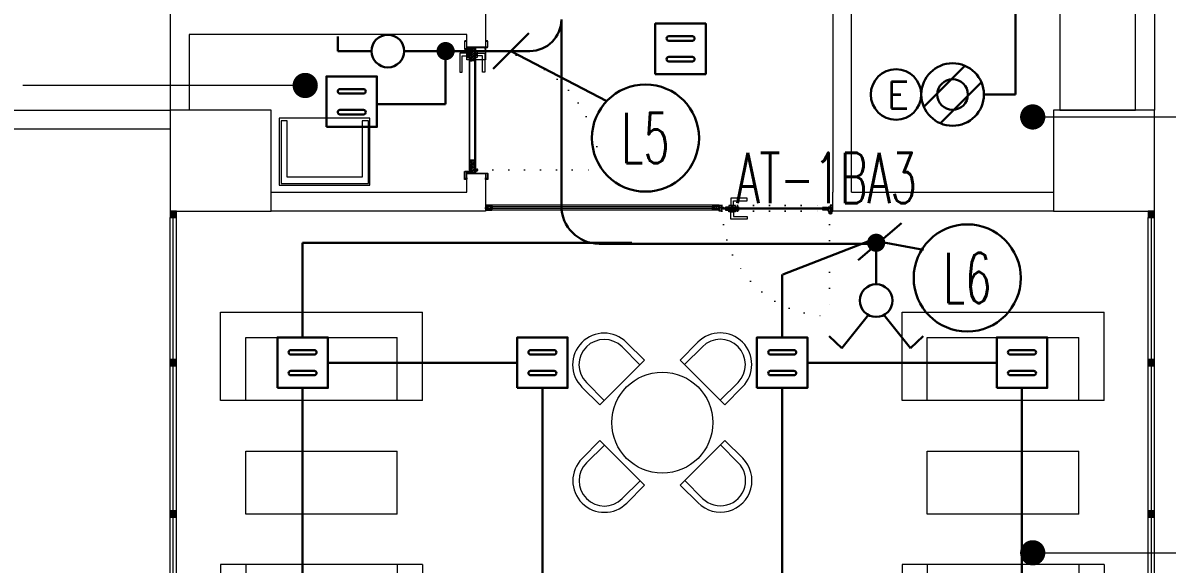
# Model space of a CAD drawing. Header units: metres. Extents: x -13316 to 152404, y -3899 to 30226.
# Drawn here: x 87863 to 88770, y 1640 to 2069 of the extents above; entities that cross this region are included whole.
import ezdxf
from ezdxf.enums import TextEntityAlignment as Align

# ---------------------------------------------------------------- set-up
doc = ezdxf.new("R2010")
doc.units = ezdxf.units.M
doc.header["$LTSCALE"] = 100
doc.header["$MEASUREMENT"] = 0
doc.header["$PDMODE"] = 1
for name, pattern in [('DASHDOT', [1, 0.5, -0.25, 0, -0.25]), ('DOT2', [0.125, 0, -0.125]), ('HIDDEN', [0.375, 0.25, -0.125])]:
    doc.linetypes.add(name, pattern=pattern)
doc.layers.get('0').update_dxf_attribs({"color": 9, "lineweight": 9})
for name, color, linetype, lineweight in [('0 @ 1', 9, 'Continuous', 9), ('00', 9, 'Continuous', 9), ('01', 9, 'Continuous', 9), ('05', 9, 'Continuous', 9), ('05V', 9, 'Continuous', 9), ('06C', 9, 'Continuous', 9), ('06C @ 1', 9, 'Continuous', 9), ('06D', 9, 'Continuous', 9), ('07K', 9, 'Continuous', 9), ('09', 9, 'Continuous', 9), ('10', 9, 'Continuous', 9), ('12', 9, 'Continuous', 9), ('15', 9, 'Continuous', 9), ('20', 9, 'DOT2', 9), ('21_mahal200', 9, 'Continuous', 9), ('E-1x18W PL DOWNLIGHT ARMATÜR (GÖMME)', 7, 'Continuous', 30), ('E-1x36 W SIVAÜSTÜ FLUORESAN ARMATÜR (ETANŞ)', 7, 'Continuous', 30), ('E-2x18W GÖMME PL COMPACT FLUORESAN ARMATÜR', 7, 'Continuous', 30), ('E-2x18W GÖMME PL COMPACT FLUORESAN KARE ARMATÜR', 7, 'Continuous', 30), ('E-ACİL AYDINLATMA KİTİ', 7, 'Continuous', 30), ('E-ANAHTAR', 7, 'Continuous', 30), ('E-KABLO', 7, 'Continuous', 30), ('E-KOMÜTATÖR ANAHTAR', 7, 'Continuous', 30), ('E-LINYE', 7, 'Continuous', 30)]:
    doc.layers.add(name, color=color, linetype=linetype, lineweight=lineweight)
doc.styles.add('E-YAZI', font='txttw.shx')
doc.styles.add('MuuM_TEXT-STANDART', font='ARIALN.TTF')
doc.dimstyles.new('MuuM_DIM200', dxfattribs={"dimscale": 20, "dimtxt": 2, "dimasz": 1, "dimexe": 1, "dimexo": 1, "dimgap": 1, "dimtad": 1, "dimdec": 1, "dimrnd": 0.5, "dimdsep": 46, "dimtxsty": 'MuuM_TEXT-STANDART', "dimblk": 'ARCHTICK', "dimcen": 0, "dimdle": 0.15, "dimclrd": 256, "dimclre": 256, "dimclrt": 256, "dimadec": 0, "dimazin": 0, "dimtfac": 5, "dimtdec": 1, "dimtix": 1, "dimtmove": 2, "dimatfit": 3, "dimldrblk": 'DOT', "dimfxl": 3, "dimfxlon": 1, "dimtolj": 1, "dimlwd": -1, "dimlwe": -1, "dimarcsym": 0})
pattern_1 = [(225, (-604.72494, -2171.82614), (-0.0883883476, 0.0883883476), []), (135, (-604.72494, -2171.82614), (0.0883883476, 0.0883883476), [])]

# ---------------------------------------------------------------- blocks, each defined once
blk = doc.blocks.new('2x18W GÖMME PL COMPACT FLUORESAN KARE ARMATÜR')
at = {"layer": 'E-2x18W GÖMME PL COMPACT FLUORESAN KARE ARMATÜR', "color": 7}
for p, q in [((-9.33, 10), (9.33, 10)), ((-9.33, 6.44), (9.33, 6.44)), ((-9.33, -6.44), (9.33, -6.44)), ((-9.33, -10), (9.33, -10))]:
    blk.add_line(p, q, dxfattribs=at)
at = {"layer": 'E-2x18W GÖMME PL COMPACT FLUORESAN KARE ARMATÜR', "color": 4}
blk.add_lwpolyline([(-20, -20), (20, -20), (20, 20), (-20, 20)], close=True, dxfattribs=at)
at = {"layer": 'E-2x18W GÖMME PL COMPACT FLUORESAN KARE ARMATÜR', "color": 7}
for centre, start, end in [((-9.33, 8.22), 90, 180), ((9.33, 8.22), 360, 90), ((-9.33, 8.22), 180, 270), ((9.33, 8.22), 270, 360), ((-9.33, -8.22), 90, 180), ((-9.33, -8.22), 180, 270), ((9.33, -8.22), 0, 90), ((9.33, -8.22), 270, 0)]:
    blk.add_arc(centre, 1.78, start, end, dxfattribs=at)
blk = doc.blocks.new('100_KOMÜTATÖR ANAHTAR')
at = {"layer": 'E-KOMÜTATÖR ANAHTAR', "color": 4}
for p, q in [((-1.695, 5.222), (-2.326, 4.622)), ((-0.372, 3.563), (-1.695, 5.222)), ((0.372, 3.563), (1.695, 5.222)), ((1.695, 5.222), (2.326, 4.622)), ((0, 2.053), (0, 0))]:
    blk.add_line(p, q, dxfattribs=at)
blk.add_circle((0, 2.863), 0.81, dxfattribs=at)
blk = doc.blocks.new('100_ANAHTAR')
at = {"layer": 'E-ANAHTAR', "color": 4}
for p, q in [((0, 5.345), (-0.714, 5.345)), ((0, 3.673), (0, 5.345)), ((0, 2.053), (0, 0))]:
    blk.add_line(p, q, dxfattribs=at)
blk.add_circle((0, 2.863), 0.81, dxfattribs=at)
blk = doc.blocks.new('E-218-ORTASI BUZLU CAMLI')
at = {"layer": 'E-2x18W GÖMME PL COMPACT FLUORESAN ARMATÜR', "color": 4}
for p, q in [((-22.81, -9.67), (9.67, 22.81)), ((-9.67, -22.81), (22.81, 9.67))]:
    blk.add_line(p, q, dxfattribs=at)
for radius in [24.78, 12.14]:
    blk.add_circle((0, 0), radius, dxfattribs=at)
blk = doc.blocks.new('100_ACİL AYDINLATMA KİTİ')
at = {"layer": 'E-ACİL AYDINLATMA KİTİ', "color": 3}
blk.add_circle((0, 0), 1.251, dxfattribs=at)
at = {"layer": 'E-ACİL AYDINLATMA KİTİ', "color": 3, "style": 'E-YAZI'}
blk.add_text('E', height=1.34, dxfattribs=at).set_placement((-0.448, -0.694))
blk = doc.blocks.new('p-kolon_80x80')
blk.add_lwpolyline([(-40, -40), (40, -40), (40, 40), (-40, 40)], close=True)
blk = doc.blocks.new('1.Bod.Ara.Sitatik Elk')
at = {"layer": '01'}
for p in [(3700, -6990), (4400, -6990)]:
    blk.add_blockref('p-kolon_80x80', p, dxfattribs=at)
blk = doc.blocks.new('_ArchTick')
at = {"color": 0, "linetype": 'ByBlock', "const_width": 0.15}
blk.add_lwpolyline([(-0.5, -0.5), (0.5, 0.5)], dxfattribs=at)
blk = doc.blocks.new('_Dot')
at = {"color": 0, "linetype": 'ByBlock', "lineweight": -2}
blk.add_line((-0.5, 0), (-1, 0), dxfattribs=at)
at = {"color": 0, "linetype": 'ByBlock', "const_width": 0.5}
blk.add_lwpolyline([(-0.25, 0, 1), (0.25, 0, 1)], format="xyb", close=True, dxfattribs=at)
blk = doc.blocks.new('gr-p-birim eleman')
blk.add_lwpolyline([(-1, 0), (0, 0), (0, 1), (-1, 1)], close=True)
blk = doc.blocks.new('p-tef_porsche')
at = {"linetype": 'Continuous', "lineweight": 13}
for p, q in [((-160, -80), (-160, 80)), ((-90, 80), (-160, 80)), ((-90, 80), (-90, -80)), ((40, 80), (40, -80)), ((40, 80), (110, 80)), ((110, -80), (110, 80)), ((-140, -60), (-140, 60)), ((-90, 60), (-140, 60)), ((-50, -60), (-50, 60)), ((0, 60), (-50, 60)), ((0, 60), (0, -60)), ((40, 60), (90, 60)), ((90, -60), (90, 60)), ((-90, -60), (-140, -60)), ((0, -60), (-50, -60)), ((40, -60), (90, -60)), ((-90, -80), (-160, -80)), ((40, -80), (110, -80))]:
    blk.add_line(p, q, dxfattribs=at)
blk = doc.blocks.new('prf-10x10')
blk.add_lwpolyline([(-5, -5), (5, -5), (5, 5), (-5, 5)], close=True)
at = {"color": 255}
blk.add_solid([(-5, -5), (5, -5), (-5, 5), (5, 5)], dxfattribs=at)
at = {"layer": '10'}
blk.add_point((0, 0), dxfattribs=at)
blk = doc.blocks.new('p-dog-ser-720')
at = {"layer": '06D'}
for points in [[(0, 0), (0, 715)], [(5, 0), (5, 715)]]:
    blk.add_lwpolyline(points, dxfattribs=at)
at = {"layer": '15'}
blk.add_lwpolyline([(2.5, 0), (2.5, 715)], dxfattribs=at)
at = {"layer": '10', "xscale": 0.5, "yscale": 0.5, "rotation": 180}
for p in [(2.5, 717.5), (2.5, 600), (2.5, 480), (2.5, 360), (2.5, 240), (2.5, 120), (2.5, 2.5)]:
    blk.add_blockref('prf-10x10', p, dxfattribs=at)
blk = doc.blocks.new('g-kapı kolu-p')
for points in [[(-5, 0.5), (5, 0.5), (5, 1.5), (-5, 1.5)], [(-2.65, 1.5), (2.65, 1.5), (2.65, 2.41), (-2.65, 2.41)], [(-5, -1.5), (5, -1.5), (5, -0.5), (-5, -0.5)], [(-2.65, -1.5), (2.65, -1.5), (2.65, -2.41), (-2.65, -2.41)]]:
    blk.add_lwpolyline(points, close=True)
for points in [[(11.85, 8.21), (-0.95, 8.21), (-0.95, 2.41), (0.95, 2.41), (0.95, 6.31), (11.85, 6.31), (11.85, 8.21)], [(11.85, -8.21), (-0.95, -8.21), (-0.95, -2.41), (0.95, -2.41), (0.95, -6.31), (11.85, -6.31), (11.85, -8.21)]]:
    blk.add_lwpolyline(points)
blk = doc.blocks.new('k-cambölme-kapı-p')
at = {"layer": '10'}
h = blk.add_hatch(dxfattribs=at)
h.set_pattern_fill('NET', color=256, angle=135, style=0)
h.set_pattern_definition([(135, (3753.7029, 560.85184), (-0.0883883476, -0.0883883476), []), (225, (3753.7029, 560.85184), (0.0883883476, -0.0883883476), [])])
h.paths.add_polyline_path([(2.08, -0.06), (2.08, 0.02), (2.07, 0.04), (2.05, 0.07), (2.01, 0.09), (1.98, 0.1), (1.97, 0.1), (1.97, -0.29), (1.94, -0.29), (1.94, -0.43), (1.88, -0.49), (1.67, -0.49), (1.82, -0.29), (1.73, -0.29), (1.53, -0.5), (1.44, -0.5), (1.62, -0.32), (1.62, -0.29), (1.51, -0.29), (1.34, -0.42), (1.32, -0.44), (1.3, -0.48), (1.29, -0.51), (1.26, -0.57), (1.26, -0.31), (1.32, -0.29), (1.23, -0.29), (1.23, -0.53), (1.23, -0.59), (1.24, -0.62), (1.26, -0.64), (3.47, -0.64), (3.47, -0.58), (3.38, -0.35), (3.38, -0.3), (3.42, -0.25), (3.42, -0.2), (3.38, -0.16), (2.73, -0.16), (2.74, -0.2), (2.91, -0.2, -1), (2.91, -0.25)])
h.paths.add_polyline_path([(2.05, -0.18), (2.05, -0.21), (2.08, -0.23), (2.11, -0.24), (2.15, -0.25), (2.95, -0.27), (2.92, -0.29), (2.55, -0.29), (2.54, -0.31), (2.52, -0.33), (2.5, -0.34), (2.48, -0.34), (2.46, -0.34), (2.44, -0.32), (2.42, -0.3), (2.08, -0.3), (1.99, -0.11), (1.99, -0.07), (2.05, -0.07)], flags=16)
h.paths.add_polyline_path([(2.41, -0.34), (2.51, -0.5), (2.08, -0.5), (2.08, -0.34)], flags=16)
h.paths.add_polyline_path([(2.55, -0.33), (2.89, -0.33), (2.94, -0.33), (3.28, -0.34, 0.166992), (3.34, -0.55), (2.72, -0.55), (2.55, -0.36)], flags=16)
h.paths.add_polyline_path([(3.02, -0.22), (3.02, -0.2), (3.33, -0.2, 0.10606), (3.29, -0.33), (3.01, -0.27)], flags=16)
h = blk.add_hatch(dxfattribs=at)
h.set_pattern_fill('NET', color=256, angle=135, style=0)
h.set_pattern_definition([(45, (474.94443, 2280.71206), (0.0883883476, -0.0883883476), []), (315, (474.94443, 2280.71206), (-0.0883883476, -0.0883883476), [])])
h.paths.add_polyline_path([(87.27, -0.16), (87.26, -0.2), (87.09, -0.2, 1), (87.09, -0.25), (87.92, -0.25), (87.92, -0.01), (87.93, 0.03), (87.96, 0.05), (88, 0.07), (88.03, 0.07), (88.03, -0.29), (88.06, -0.29), (88.06, -0.43), (88.12, -0.49), (88.33, -0.49), (88.18, -0.29), (88.27, -0.29), (88.47, -0.5), (88.56, -0.5), (88.38, -0.32), (88.38, -0.29), (88.49, -0.29), (88.66, -0.42), (88.68, -0.44), (88.7, -0.48), (88.71, -0.51), (88.74, -0.57), (88.74, -0.31), (88.68, -0.29), (88.77, -0.29), (88.77, -0.53), (88.77, -0.59), (88.76, -0.62), (88.74, -0.64), (86.53, -0.64), (86.53, -0.58), (86.62, -0.35), (86.62, -0.3), (86.58, -0.25), (86.58, -0.2), (86.62, -0.16)])
h.paths.add_polyline_path([(87.28, -0.55), (87.45, -0.36), (87.45, -0.33), (87.11, -0.33), (87.06, -0.33), (87.03, -0.31), (86.99, -0.27), (86.98, -0.22), (86.98, -0.2), (86.67, -0.2, -0.292264), (86.66, -0.55)], flags=16)
h.paths.add_polyline_path([(87.48, -0.51), (87.59, -0.51), (87.53, -0.43)], flags=16)
h.paths.add_polyline_path([(87.56, -0.4), (87.69, -0.5), (87.92, -0.5), (87.92, -0.34), (87.59, -0.34)], flags=16)
h.paths.add_polyline_path([(87.62, -0.53), (87.71, -0.62), (87.71, -0.53)], flags=16)
for points in [[(1.97, -0.29), (1.97, 2.13), (2.05, 2.13), (2.05, 2.28, 0.414214), (1.89, 2.44), (0.08, 2.44, 0.414214), (0, 2.36), (0, -2.36, 0.414214), (0.08, -2.44), (2.05, -2.44), (2.05, -2.25), (2.05, -2.23), (2.05, -2.23), (2.05, -2.23), (2.05, -2.23), (2.05, -2.23), (2.05, -0.89)], [(88.03, -0.29), (88.03, 2.13), (87.95, 2.13), (87.95, 2.28, -0.414214), (88.11, 2.44), (89.92, 2.44, -0.414214), (90, 2.36), (90, -2.36, -0.414214), (89.92, -2.44), (87.95, -2.44), (87.95, -2.25), (87.95, -2.23), (87.95, -2.23), (87.95, -2.23), (87.95, -2.23), (87.95, -2.23), (87.95, -0.89)], [(1.51, -0.29), (1.34, -0.42), (1.32, -0.44), (1.3, -0.48), (1.29, -0.51), (1.26, -0.57), (1.26, -0.31), (1.32, -0.29), (1.23, -0.29), (1.23, -0.53), (1.23, -0.59), (1.24, -0.62), (1.26, -0.64), (3.47, -0.64), (3.47, -0.58), (3.38, -0.35), (3.38, -0.3), (3.42, -0.25), (3.42, -0.2), (3.38, -0.16), (2.73, -0.16), (2.74, -0.2), (2.91, -0.2, -1), (2.91, -0.25, -1)], [(88.49, -0.29), (88.66, -0.42), (88.68, -0.44), (88.7, -0.48), (88.71, -0.51), (88.74, -0.57), (88.74, -0.31), (88.68, -0.29), (88.77, -0.29), (88.77, -0.53), (88.77, -0.59), (88.76, -0.62), (88.74, -0.64), (86.53, -0.64), (86.53, -0.58), (86.62, -0.35), (86.62, -0.3), (86.58, -0.25), (86.58, -0.2), (86.62, -0.16), (87.27, -0.16), (87.26, -0.2), (87.09, -0.2, 1), (87.09, -0.25, 1)], [(86.66, -0.55), (87.28, -0.55), (87.45, -0.36), (87.45, -0.33), (87.11, -0.33), (87.06, -0.33), (87.03, -0.31), (86.99, -0.27), (86.98, -0.22), (86.98, -0.2), (86.67, -0.2, 1)]]:
    blk.add_lwpolyline(points, format="xyb", dxfattribs=at)
for points in [[(1.82, 2.27), (0.16, 2.27), (0.16, 2.03), (0.38, 2.03), (0.38, 1.92), (0.22, 1.92), (0.22, 1.16), (0.35, 1.16), (0.35, -0.41), (0.22, -0.41), (0.22, -1.23), (0.36, -1.23), (0.36, -1.38), (0.16, -1.38), (0.16, -2.24), (1.82, -2.24), (1.82, -1.72), (1.62, -1.72), (1.62, -1.58), (1.82, -1.58), (1.82, -1.37), (1.61, -1.37), (1.61, -1.24), (1.74, -1.24), (1.74, -0.85), (1.06, -0.85), (1.06, -0.13), (1.5, -0.13), (1.5, 1.92), (1.57, 2.03), (1.82, 2.03), (1.82, 2.27)], [(0.69, 3.63), (0.69, 2.44)], [(0.69, 2.27), (0.69, -0.24), (1.06, -0.24)], [(1.06, 2.44), (1.06, 2.86)], [(1.06, -0.13), (1.06, 2.27)], [(1.5, 1.92), (1.06, 1.92)], [(1.17, 1.92), (1.17, -0.13)], [(2.91, -0.25), (2.08, -0.06), (2.08, 0.02), (2.07, 0.04), (2.05, 0.07), (2.01, 0.09), (1.98, 0.1), (1.97, 0.1)], [(3.84, 0.88), (2.63, 3.22)], [(4.07, 1.27), (2.67, 3.99)], [(8.14, 0.88), (8.14, 1.27), (4.07, 1.27)], [(5.3, 0.88), (5.3, -0.16)], [(5.5, 1.27), (5.77, 0.97), (5.77, 0.88)], [(5.59, 0.88), (5.59, -0.16)], [(6.76, 1.27), (6.49, 0.97), (6.49, 0.88)], [(6.67, 0.88), (6.67, -0.16)], [(6.96, 0.88), (6.96, -0.16)], [(87.09, -0.25), (87.92, -0.25), (87.92, -0.01), (87.93, 0.03), (87.96, 0.05), (88, 0.07), (88.03, 0.07)], [(88.18, 2.27), (89.84, 2.27), (89.84, 2.03), (89.62, 2.03), (89.62, 1.92), (89.78, 1.92), (89.78, 1.16), (89.65, 1.16), (89.65, -0.41), (89.78, -0.41), (89.78, -1.23), (89.64, -1.23), (89.64, -1.38), (89.84, -1.38), (89.84, -2.24), (88.18, -2.24), (88.18, -1.72), (88.38, -1.72), (88.38, -1.58), (88.18, -1.58), (88.18, -1.37), (88.39, -1.37), (88.39, -1.24), (88.26, -1.24), (88.26, -0.85), (88.94, -0.85), (88.94, -0.13), (88.5, -0.13), (88.5, 1.92), (88.43, 2.03), (88.18, 2.03), (88.18, 2.27)], [(2.05, -0.89), (3.59, -0.89), (3.59, -0.64), (1.23, -0.64), (1.23, -0.29), (1.97, -0.29)], [(1.62, -0.29), (1.62, -0.32), (1.44, -0.5), (1.53, -0.5), (1.73, -0.29)], [(1.82, -0.29), (1.67, -0.49), (1.88, -0.49), (1.94, -0.43), (1.94, -0.29)], [(3.34, -0.55), (2.72, -0.55), (2.55, -0.36), (2.55, -0.33), (2.89, -0.33), (2.94, -0.33)], [(3.28, -0.34), (3.28, -0.34), (2.94, -0.33)], [(3.01, -0.27), (3.02, -0.22), (3.02, -0.2), (3.33, -0.2)], [(3.01, -0.27), (3.29, -0.33), (3.29, -0.33)], [(4.06, -0.16), (4.06, -0.55), (8.14, -0.55)], [(8.14, -0.55), (8.14, -0.16)], [(87.95, -0.89), (86.41, -0.89), (86.41, -0.64), (88.77, -0.64), (88.77, -0.29), (88.03, -0.29)], [(87.59, -0.51), (87.53, -0.43), (87.48, -0.51), (87.59, -0.51)], [(88.18, -0.29), (88.33, -0.49), (88.12, -0.49), (88.06, -0.43), (88.06, -0.29)], [(88.38, -0.29), (88.38, -0.32), (88.56, -0.5), (88.47, -0.5), (88.27, -0.29)]]:
    blk.add_lwpolyline(points, dxfattribs=at)
at = {"layer": '10', "linetype": 'DASHDOT', "ltscale": 0.05}
for points in [[(3.22, 3.63), (0.2, 3.63)], [(1.71, 2.14), (1.71, 4.9)], [(6.13, 1.44), (6.13, -0.55)]]:
    blk.add_lwpolyline(points, dxfattribs=at)
at = {"layer": '10'}
for points in [[(1.99, -0.07), (2.05, -0.07), (2.05, -0.18), (2.05, -0.21), (2.08, -0.23), (2.11, -0.24), (2.15, -0.25), (2.95, -0.27), (2.92, -0.29), (2.55, -0.29), (2.54, -0.31), (2.52, -0.33), (2.5, -0.34), (2.48, -0.34), (2.46, -0.34), (2.44, -0.32), (2.42, -0.3), (2.08, -0.3), (1.99, -0.11)], [(2.08, -0.5), (2.08, -0.34), (2.41, -0.34), (2.51, -0.5), (2.51, -0.5)], [(87.92, -0.5), (87.92, -0.34), (87.59, -0.34), (87.56, -0.4), (87.69, -0.5)], [(87.62, -0.53), (87.71, -0.53), (87.71, -0.62)]]:
    blk.add_lwpolyline(points, close=True, dxfattribs=at)
blk.add_circle((1.71, 3.65), 1.02, dxfattribs=at)
for centre, start, end in [((3.6, -0.37), 176.14303, 214.06492), ((3.6, -0.37), 148.89788, 173.11441), ((86.4, -0.37), 325.93508, 31.10212)]:
    blk.add_arc(centre, 0.322, start, end, dxfattribs=at)
at = {"layer": '15', "linetype": 'DOT2'}
blk.add_lwpolyline([(2.48, 0.36), (2.48, 85.36)], dxfattribs=at)
at = {"layer": '15'}
blk.add_lwpolyline([(2.58, 0.88), (87.42, 0.88), (87.52, 0.78), (87.52, -0.05), (87.42, -0.16), (2.58, -0.16), (2.58, -0.16), (2.48, -0.05), (2.48, 0.78), (2.58, 0.88)], dxfattribs=at)
at = {"layer": '15', "linetype": 'DOT2'}
blk.add_arc((2.48, 0.36), 85.04, 0, 90, dxfattribs=at)
at = {"layer": '20'}
for p, q in [((87.95, 2.43), (2.05, 2.43)), ((87.95, 2.13), (2.05, 2.13)), ((87.95, -2.23), (2.05, -2.23)), ((87.95, -2.44), (2.05, -2.44))]:
    blk.add_line(p, q, dxfattribs=at)
at = {"layer": '06C', "xscale": -1}
blk.add_blockref('g-kapı kolu-p', (79.64, 0.38), dxfattribs=at)
blk = doc.blocks.new('p-strahle-alüminyumdoğramaprofili')
at = {"layer": '10'}
h = blk.add_hatch(dxfattribs=at)
h.set_pattern_fill('NET', color=256, angle=315, style=0)
h.set_pattern_definition(pattern_1)
h.paths.add_polyline_path([(-4.62, 2.65), (-4.68, 2.65), (-4.72, 2.75), (-4.72, 2.8), (-4.69, 2.8), (-4.69, 2.92), (-4.98, 2.92), (-4.98, 2.8), (-4.95, 2.8), (-4.99, 2.65), (-5.08, 2.66), (-5.25, 2.28), (-5.14, 2.28), (-5.14, 2.33), (-4.98, 2.52, 0.2599), (-4.9, 2.28), (-4.66, 2.28, 0.382682)])
h.paths.add_polyline_path([(-4.86, 2.52), (-4.67, 2.52, -2.16717)], flags=16)
h = blk.add_hatch(dxfattribs=at)
h.set_pattern_fill('NET', color=256, angle=315, style=0)
h.set_pattern_definition(pattern_1)
h.paths.add_polyline_path([(-4.62, 0.88), (-4.68, 0.88), (-4.72, 0.77), (-4.72, 0.73), (-4.69, 0.73), (-4.69, 0.6), (-4.98, 0.6), (-4.98, 0.73), (-4.95, 0.73), (-4.99, 0.88), (-5.08, 0.87), (-5.25, 1.24), (-5.14, 1.24), (-5.14, 1.2), (-4.98, 1.01, -0.2599), (-4.9, 1.24), (-4.66, 1.24, -0.382682)])
h.paths.add_polyline_path([(-4.86, 1), (-4.67, 1, 2.16717)], flags=16)
h = blk.add_hatch(dxfattribs=at)
h.set_pattern_fill('NET', color=256, angle=315, style=0)
h.set_pattern_definition([(225, (-608.45214, -2173.53612), (-0.0883883476, 0.0883883476), []), (135, (-608.45214, -2173.53612), (0.0883883476, 0.0883883476), [])])
h.paths.add_polyline_path([(-3.45, 2.28), (-3.45, 2.57), (-4.49, 2.57), (-4.49, 2.28)])
h = blk.add_hatch(dxfattribs=at)
h.set_pattern_fill('NET', color=256, angle=315, style=0)
h.set_pattern_definition([(225, (-608.45214, -2180.04526), (-0.0883883476, 0.0883883476), []), (135, (-608.45214, -2180.04526), (0.0883883476, 0.0883883476), [])])
h.paths.add_polyline_path([(-3.45, 0.93), (-3.45, 1.24), (-4.49, 1.24), (-4.49, 0.93)])
h = blk.add_hatch(dxfattribs=at)
h.set_pattern_fill('NET', color=256, angle=315, style=0)
h.set_pattern_definition([(225, (-629.50454, -2177.58922), (-0.0883883476, 0.0883883476), []), (135, (-629.50454, -2177.58922), (0.0883883476, 0.0883883476), [])])
h.paths.add_polyline_path([(0, 0.68), (0, 1.75), (-0.18, 1.75), (-0.18, 0.68)])
for points in [[(-5.08, 2.66), (-5.25, 2.28)], [(-5.09, 0.88), (-5.25, 1.24)], [(-4.98, 2.52), (-5.14, 2.33), (-5.14, 2.28)], [(-4.98, 1.01), (-5.14, 1.2), (-5.14, 1.24)], [(-4.92, 3.6), (-4.92, 3.16), (-4.61, 3.16), (-4.61, 2.87), (-4.52, 2.87), (-4.62, 2.65), (-4.68, 2.65), (-4.72, 2.75), (-4.72, 2.8), (-4.69, 2.8), (-4.69, 3.05), (-4.98, 3.05), (-4.98, 2.8), (-4.95, 2.8), (-4.99, 2.65), (-5.08, 2.66), (-5.07, 3.76), (-0.11, 3.76)], [(-4.69, 2.92), (-4.98, 2.92)], [(-4.71, 0.6), (-4.98, 0.6)], [(-2.83, 0.2), (-2.67, 0.2), (-2.67, -0.04), (-4.87, -0.04), (-4.87, 0.19), (-4.57, 0.19), (-4.57, 0.73), (-2.67, 0.73)], [(-4.52, 2.87), (-4.49, 2.87), (-4.49, 2.26)], [(-4.49, 0.93), (-4.49, 0.93), (-4.49, 1.26)], [(-3.45, 2.26), (-3.45, 2.57)], [(-3.45, 1.26), (-3.45, 0.93)], [(-2.08, 0.93), (-2.08, 2.57)], [(-0.18, 0.68), (0, 0.68), (0, 1.75)], [(-0.18, 1.75), (0, 1.75)]]:
    blk.add_lwpolyline(points, dxfattribs=at)
for points in [[(-0.18, 2.74), (-0.18, 2.21), (0, 2.21), (0, 2.08), (-0.18, 2.08), (-0.18, 0.43), (0, 0.43), (0, 0), (-0.12, 0), (-0.12, -0.24), (-5.09, -0.24), (-5.09, 0.88), (-4.98, 0.88), (-4.94, 0.7), (-4.99, 0.7), (-4.99, 0.33), (-4.71, 0.33), (-4.71, 0.88), (-4.56, 0.88), (-4.52, 0.93), (-1.28, 0.93), (-1.2, 1.22), (-0.9, 1.22), (-0.9, 0.62), (-0.58, 0.62), (-0.58, 2.74)], [(-2.03, 0.78), (-1.35, 0.78), (-1.35, 0.08), (-1.28, 0.04), (-1.28, -0.04), (-2.09, -0.04), (-2.09, 0.1), (-2.03, 0.15)]]:
    blk.add_lwpolyline(points, close=True, dxfattribs=at)
for points in [[(-0.57, 3.26), (-0.57, 3.62), (-4.89, 3.62), (-4.89, 3.65, 0.561743), (-4.97, 3.66, 0.595966), (-4.92, 3.6, -2.204878)], [(-4.67, 2.52), (-4.86, 2.52, 1)], [(-4.67, 1), (-4.86, 1, -1)], [(-4.61, 2.87), (-4.49, 3.45, -0.833203), (-4.18, 3.44, -0.447088)], [(-4.49, 2.57), (-1.23, 2.57, -0.414214), (-0.9, 2.25), (-0.9, 1.22)], [(-4.18, 3.44), (-4.18, 2.99, 0.414214), (-4.07, 2.89), (-0.82, 2.89), (-0.82, 3.62)], [(-2.67, 0.73), (-2.67, 0.32), (-2.83, 0.32, 1), (-2.83, 0.2, -1)], [(-0.11, 3.76), (-0.11, 3.62), (-0.45, 3.62), (-0.45, 3.14, -1), (-0.66, 3.14)], [(-0.66, 3.14, -0.305404), (-0.57, 3.26, -5.773092)]]:
    blk.add_lwpolyline(points, format="xyb", dxfattribs=at)
for centre, radius, start, end in [((-4.73, 2.47), 0.253, 168.66756, 234.12581), ((-4.73, 1.06), 0.253, 125.87419, 191.33244), ((-4.77, 2.44), 0.125, 139.54015, 40.45985), ((-4.77, 1.08), 0.125, 319.54015, 220.45985), ((-4.84, 2.48), 0.273, 305.97376, 36.42893), ((-4.84, 1.04), 0.273, 323.57107, 54.02624)]:
    blk.add_arc(centre, radius, start, end, dxfattribs=at)
blk = doc.blocks.new('*U738')
at = {"layer": '06D'}
for points in [[(4.95, 4), (180.04, 4)], [(4.95, 0), (180.02, 0)]]:
    blk.add_lwpolyline(points, dxfattribs=at)
at = {"layer": '15'}
for points in [[(1.96, 2.5), (183.03, 2.5)], [(183.03, 1.5), (1.96, 1.5)]]:
    blk.add_lwpolyline(points, dxfattribs=at)
at = {"layer": '0 @ 1', "linetype": 'Continuous', "xscale": -1}
blk.add_blockref('p-strahle-alüminyumdoğramaprofili', (-0.12, 0.24), dxfattribs=at)
at = {"layer": '0 @ 1', "linetype": 'Continuous'}
blk.add_blockref('p-strahle-alüminyumdoğramaprofili', (185.11, 0.24), dxfattribs=at)
blk = doc.blocks.new('p-kapı kolu')
for points in [[(2.2, 0), (2.2, -1.25), (-2.2, -1.25), (-2.2, 0), (2.2, 0)], [(1.225, -1.25), (1.225, -7.5), (-13.775, -7.5), (-13.775, -5.625), (-1.025, -5.625), (-1.025, -5.625), (-1.025, -1.25), (1.225, -1.25)]]:
    blk.add_lwpolyline(points)
blk = doc.blocks.new('K-AH-01')
at = {"layer": '09'}
h = blk.add_hatch(dxfattribs=at)
h.set_pattern_fill('LOGEND', color=256, scale=10, style=0)
h.set_pattern_definition([(7e-15, (-3944.073, -2726.897), (10, 10), [3, -7]), (7e-15, (-3944.073, -2726.397), (10, 10), [3, -7]), (7e-15, (-3943.573, -2725.397), (10, 10), [2, -8]), (7e-15, (-3943.073, -2724.397), (10, 10), [1.5, -8.5]), (7e-15, (-3943.073, -2723.397), (10, 10), [1, -9]), (7e-15, (-3945.573, -2722.397), (10, 10), [0.5, -2.5, 0.5, -6.5]), (7e-15, (-3944.073, -2721.897), (10, 10), [0.5, -4, 1.5, -4]), (7e-15, (-3942.073, -2721.397), (10, 10), [0.5, -0.5, 0.5, -8.5]), (7e-15, (-3942.573, -2720.897), (10, 10), [0.5, -9.5]), (7e-15, (-3943.073, -2719.897), (10, 10), [1.5, -8.5]), (7e-15, (-3943.073, -2718.897), (10, 10), [2, -8]), (7e-15, (-3943.573, -2717.897), (10, 10), [2.5, -3, 0.5, -4]), (90, (-3947.573, -2723.897), (-10, 10), [0.5, -1, 2.5, -6]), (90, (-3947.073, -2722.897), (-10, 10), [0.5, -0.5, 1.5, -7.5]), (90, (-3946.573, -2718.897), (-10, 10), [1, -9]), (90, (-3946.073, -2722.897), (-10, 10), [2, -3, 0.5, -4.5]), (90, (-3945.573, -2717.397), (-10, 10), [0.5, -9.5]), (90, (-3945.073, -2722.397), (-10, 10), [1.5, -8.5]), (90, (-3944.073, -2721.897), (-10, 10), [1, -9]), (90, (-3943.073, -2721.897), (-10, 10), [0.5, -1.5, 1.5, -6.5]), (90, (-3942.573, -2721.397), (-10, 10), [0.5, -9.5]), (90, (-3942.073, -2723.397), (-10, 10), [1.4, -8.6]), (90, (-3941.573, -2725.397), (-10, 10), [1, -9]), (90, (-3940.573, -2721.397), (-10, 10), [0.5, -9.5]), (90, (-3939.573, -2721.897), (-10, 10), [1.5, -8.5]), (90, (-3938.573, -2721.897), (-10, 10), [1.5, -8.5]), (45, (-3940.073, -2725.8966), (1e-15, 10), [0.7071, -0.7071, 0.7071, -12.020836]), (45, (-3942.073, -2723.3966), (1e-15, 10), [1.4142, -12.727936]), (45, (-3946.073, -2718.3966), (1e-15, 10), [1.4142, -12.727936]), (45, (-3944.073, -2720.8966), (1e-15, 10), [1.4142, -12.727936]), (45, (-3943.573, -2722.8966), (1e-15, 10), [1.4142, -12.727936]), (45, (-3940.573, -2724.8966), (1e-15, 10), [1.4142, -12.727936]), (45, (-3941.573, -2724.3966), (1e-15, 10), [2.12132, -12.020816]), (45, (-3944.573, -2719.8966), (1e-15, 10), [0.7071, -13.435036]), (45, (-3945.073, -2718.8966), (1e-15, 10), [0.7071, -13.435036]), (45, (-3941.073, -2718.8966), (1e-15, 10), [0.7071, -13.435036]), (45, (-3945.073, -2723.8966), (1e-15, 10), [0.7071, -13.435036]), (45, (-3939.573, -2720.3966), (1e-15, 10), [0.7071, -13.435036]), (45, (-3943.073, -2721.3966), (1e-15, 10), [0.7071, -13.435036]), (45, (-3942.073, -2720.3966), (1e-15, 10), [0.7071, -13.435036]), (135, (-3942.573, -2722.3966), (-10, 1e-15), [0.7071, -0.7071, 2.12132, -10.606616]), (135, (-3941.073, -2722.3966), (-10, 1e-15), [0.7071, -13.435036]), (135, (-3941.073, -2725.8966), (-10, 1e-15), [0.7071, -13.435036]), (135, (-3943.073, -2723.3966), (-10, 1e-15), [0.7071, -13.435036]), (135, (-3941.573, -2721.3966), (-10, 1e-15), [0.7071, -13.435036]), (135, (-3944.073, -2723.8966), (-10, 1e-15), [0.7071, -13.435036]), (135, (-3940.073, -2723.8966), (-10, 1e-15), [0.7071, -13.435036]), (135, (-3947.073, -2726.8966), (-10, 1e-15), [0.7071, -13.435036]), (135, (-3946.573, -2726.3966), (-10, 1e-15), [1.4142, -12.727936]), (135, (-3946.073, -2725.8966), (-10, 1e-15), [1.4142, -12.727936]), (135, (-3945.073, -2725.8966), (-10, 1e-15), [1.4142, -12.727936]), (135, (-3944.573, -2724.8966), (-10, 1e-15), [1.4142, -12.727936]), (135, (-3940.573, -2720.8966), (-10, 1e-15), [1.4142, -12.727936]), (135, (-3938.573, -2725.8966), (-10, 1e-15), [1.4142, -12.727936]), (135, (-3938.073, -2717.8966), (-10, 1e-15), [1.4142, -12.727936]), (135, (-3938.073, -2718.8966), (-10, 1e-15), [1.4142, -12.727936]), (135, (-3939.073, -2719.3966), (-10, 1e-15), [1.4142, -12.727936]), (135, (-3946.073, -2719.3966), (-10, 1e-15), [2.12132, -12.020816]), (135, (-3939.573, -2720.3966), (-10, 1e-15), [2.12132, -12.020816]), (26.56505, (-3945.0727, -2717.3966), (10, 4e-09), [1.118, -21.24268]), (26.56505, (-3945.0727, -2722.3966), (10, 4e-09), [1.118, -21.24268]), (26.56505, (-3944.0727, -2719.3966), (10, 4e-09), [1.118, -21.24268]), (26.56505, (-3941.0727, -2726.3966), (10, 4e-09), [1.118, -21.24268]), (26.56505, (-3941.5727, -2725.3966), (10, 4e-09), [1.118, -21.24268]), (26.56505, (-3944.5727, -2723.3966), (10, 4e-09), [1.118, -21.24268]), (26.56505, (-3944.5727, -2718.3966), (10, 4e-09), [1.118, -21.24268]), (26.56505, (-3941.5727, -2721.3966), (10, 4e-09), [2.236, -20.12468]), (63.43495, (-3941.5727, -2719.8966), (5e-10, 10), [1.118, -21.24268]), (63.43495, (-3940.0727, -2722.8966), (5e-10, 10), [1.118, -21.24268]), (63.43495, (-3945.0727, -2720.8966), (5e-10, 10), [1.118, -21.24268]), (63.43495, (-3947.0727, -2720.3966), (5e-10, 10), [1.118, -21.24268]), (63.43495, (-3941.0727, -2722.3966), (5e-10, 10), [1.118, -21.24268]), (63.43495, (-3942.0727, -2722.3966), (5e-10, 10), [1.118, -21.24268]), (63.43495, (-3946.0727, -2720.8966), (5e-10, 10), [2.236, -20.12468]), (63.43495, (-3938.5727, -2724.3966), (5e-10, 10), [2.236, -20.12468]), (63.43495, (-3939.5727, -2723.8966), (5e-10, 10), [2.236, -20.12468]), (116.56505, (-3947.5727, -2725.3966), (-4e-09, 10), [1.118, -21.24268]), (116.56505, (-3947.5727, -2719.8966), (-4e-09, 10), [1.118, -21.24268]), (116.56505, (-3945.5727, -2726.8966), (-4e-09, 10), [1.118, -21.24268]), (116.56505, (-3946.5727, -2717.8966), (-4e-09, 10), [1.118, -21.24268]), (116.56505, (-3945.5727, -2723.8966), (-4e-09, 10), [1.118, -21.24268]), (116.56505, (-3943.5727, -2722.8966), (-4e-09, 10), [1.118, -21.24268]), (116.56505, (-3942.5727, -2720.8966), (-4e-09, 10), [1.118, -21.24268]), (116.56505, (-3947.0727, -2724.8966), (3.2e-06, 10.0000016), [1.118, -21.24268]), (116.56505, (-3944.5727, -2723.3966), (-4e-09, 10), [1.118, -21.24268]), (116.56505, (-3941.5727, -2724.3966), (-4e-09, 10), [1.118, -21.24268]), (116.56505, (-3940.5727, -2723.3966), (-4e-09, 10), [1.118, -21.24268]), (116.56505, (-3938.5727, -2720.3966), (-4e-09, 10), [1.118, -21.24268]), (116.56505, (-3946.0727, -2717.3966), (-4e-09, 10), [1.118, -21.24268]), (116.56505, (-3947.5727, -2717.8966), (-4e-09, 10), [2.236, -20.12468]), (116.56505, (-3946.0727, -2724.8966), (-4e-09, 10), [2.236, -20.12468]), (153.43495, (-3947.5727, -2726.3966), (-10, 5e-10), [1.118, -21.24268]), (153.43495, (-3939.0727, -2726.8966), (-10, 5e-10), [1.118, -21.24268]), (153.43495, (-3939.5727, -2721.8966), (-10, 5e-10), [1.118, -21.24268]), (153.43495, (-3943.5727, -2725.3966), (-10, 5e-10), [1.118, -21.24268]), (153.43495, (-3944.0727, -2726.3966), (-10, 5e-10), [1.118, -21.24268]), (153.43495, (-3943.0727, -2724.3966), (-10, 5e-10), [1.118, -21.24268]), (153.43495, (-3940.0727, -2718.3966), (-10, 5e-10), [1.118, -21.24268]), (153.43495, (-3939.0727, -2717.8966), (-10, 5e-10), [2.236, -20.12468])])
h.paths.add_polyline_path([(10.77, 6.46), (10.77, 2.46), (0.77, 2.46), (0.77, 6.46)])
h = blk.add_hatch(dxfattribs=at)
h.set_pattern_fill('LOGEND', color=256, scale=10, style=0)
h.set_pattern_definition([(7e-15, (-3938.781, -2726.897), (10, 10), [3, -7]), (7e-15, (-3938.781, -2726.397), (10, 10), [3, -7]), (7e-15, (-3938.281, -2725.397), (10, 10), [2, -8]), (7e-15, (-3937.781, -2724.397), (10, 10), [1.5, -8.5]), (7e-15, (-3937.781, -2723.397), (10, 10), [1, -9]), (7e-15, (-3940.281, -2722.397), (10, 10), [0.5, -2.5, 0.5, -6.5]), (7e-15, (-3938.781, -2721.897), (10, 10), [0.5, -4, 1.5, -4]), (7e-15, (-3936.781, -2721.397), (10, 10), [0.5, -0.5, 0.5, -8.5]), (7e-15, (-3937.281, -2720.897), (10, 10), [0.5, -9.5]), (7e-15, (-3937.781, -2719.897), (10, 10), [1.5, -8.5]), (7e-15, (-3937.781, -2718.897), (10, 10), [2, -8]), (7e-15, (-3938.281, -2717.897), (10, 10), [2.5, -3, 0.5, -4]), (90, (-3942.281, -2723.897), (-10, 10), [0.5, -1, 2.5, -6]), (90, (-3941.781, -2722.897), (-10, 10), [0.5, -0.5, 1.5, -7.5]), (90, (-3941.281, -2718.897), (-10, 10), [1, -9]), (90, (-3940.781, -2722.897), (-10, 10), [2, -3, 0.5, -4.5]), (90, (-3940.281, -2717.397), (-10, 10), [0.5, -9.5]), (90, (-3939.781, -2722.397), (-10, 10), [1.5, -8.5]), (90, (-3938.781, -2721.897), (-10, 10), [1, -9]), (90, (-3937.781, -2721.897), (-10, 10), [0.5, -1.5, 1.5, -6.5]), (90, (-3937.281, -2721.397), (-10, 10), [0.5, -9.5]), (90, (-3936.781, -2723.397), (-10, 10), [1.4, -8.6]), (90, (-3936.281, -2725.397), (-10, 10), [1, -9]), (90, (-3935.281, -2721.397), (-10, 10), [0.5, -9.5]), (90, (-3934.281, -2721.897), (-10, 10), [1.5, -8.5]), (90, (-3933.281, -2721.897), (-10, 10), [1.5, -8.5]), (45, (-3934.781, -2725.8966), (1e-15, 10), [0.7071, -0.7071, 0.7071, -12.020836]), (45, (-3936.781, -2723.3966), (1e-15, 10), [1.4142, -12.727936]), (45, (-3940.781, -2718.3966), (1e-15, 10), [1.4142, -12.727936]), (45, (-3938.781, -2720.8966), (1e-15, 10), [1.4142, -12.727936]), (45, (-3938.281, -2722.8966), (1e-15, 10), [1.4142, -12.727936]), (45, (-3935.281, -2724.8966), (1e-15, 10), [1.4142, -12.727936]), (45, (-3936.281, -2724.3966), (1e-15, 10), [2.12132, -12.020816]), (45, (-3939.281, -2719.8966), (1e-15, 10), [0.7071, -13.435036]), (45, (-3939.781, -2718.8966), (1e-15, 10), [0.7071, -13.435036]), (45, (-3935.781, -2718.8966), (1e-15, 10), [0.7071, -13.435036]), (45, (-3939.781, -2723.8966), (1e-15, 10), [0.7071, -13.435036]), (45, (-3934.281, -2720.3966), (1e-15, 10), [0.7071, -13.435036]), (45, (-3937.781, -2721.3966), (1e-15, 10), [0.7071, -13.435036]), (45, (-3936.781, -2720.3966), (1e-15, 10), [0.7071, -13.435036]), (135, (-3937.281, -2722.3966), (-10, 1e-15), [0.7071, -0.7071, 2.12132, -10.606616]), (135, (-3935.781, -2722.3966), (-10, 1e-15), [0.7071, -13.435036]), (135, (-3935.781, -2725.8966), (-10, 1e-15), [0.7071, -13.435036]), (135, (-3937.781, -2723.3966), (-10, 1e-15), [0.7071, -13.435036]), (135, (-3936.281, -2721.3966), (-10, 1e-15), [0.7071, -13.435036]), (135, (-3938.781, -2723.8966), (-10, 1e-15), [0.7071, -13.435036]), (135, (-3934.781, -2723.8966), (-10, 1e-15), [0.7071, -13.435036]), (135, (-3941.781, -2726.8966), (-10, 1e-15), [0.7071, -13.435036]), (135, (-3941.281, -2726.3966), (-10, 1e-15), [1.4142, -12.727936]), (135, (-3940.781, -2725.8966), (-10, 1e-15), [1.4142, -12.727936]), (135, (-3939.781, -2725.8966), (-10, 1e-15), [1.4142, -12.727936]), (135, (-3939.281, -2724.8966), (-10, 1e-15), [1.4142, -12.727936]), (135, (-3935.281, -2720.8966), (-10, 1e-15), [1.4142, -12.727936]), (135, (-3933.281, -2725.8966), (-10, 1e-15), [1.4142, -12.727936]), (135, (-3932.781, -2717.8966), (-10, 1e-15), [1.4142, -12.727936]), (135, (-3932.781, -2718.8966), (-10, 1e-15), [1.4142, -12.727936]), (135, (-3933.781, -2719.3966), (-10, 1e-15), [1.4142, -12.727936]), (135, (-3940.781, -2719.3966), (-10, 1e-15), [2.12132, -12.020816]), (135, (-3934.281, -2720.3966), (-10, 1e-15), [2.12132, -12.020816]), (26.56505, (-3939.7813, -2717.3966), (10, 4e-09), [1.118, -21.24268]), (26.56505, (-3939.7813, -2722.3966), (10, 4e-09), [1.118, -21.24268]), (26.56505, (-3938.7813, -2719.3966), (10, 4e-09), [1.118, -21.24268]), (26.56505, (-3935.7813, -2726.3966), (10, 4e-09), [1.118, -21.24268]), (26.56505, (-3936.2813, -2725.3966), (10, 4e-09), [1.118, -21.24268]), (26.56505, (-3939.2813, -2723.3966), (10, 4e-09), [1.118, -21.24268]), (26.56505, (-3939.2813, -2718.3966), (10, 4e-09), [1.118, -21.24268]), (26.56505, (-3936.2813, -2721.3966), (10, 4e-09), [2.236, -20.12468]), (63.43495, (-3936.2813, -2719.8966), (5e-10, 10), [1.118, -21.24268]), (63.43495, (-3934.7813, -2722.8966), (5e-10, 10), [1.118, -21.24268]), (63.43495, (-3939.7813, -2720.8966), (5e-10, 10), [1.118, -21.24268]), (63.43495, (-3941.7813, -2720.3966), (5e-10, 10), [1.118, -21.24268]), (63.43495, (-3935.7813, -2722.3966), (5e-10, 10), [1.118, -21.24268]), (63.43495, (-3936.7813, -2722.3966), (5e-10, 10), [1.118, -21.24268]), (63.43495, (-3940.7813, -2720.8966), (5e-10, 10), [2.236, -20.12468]), (63.43495, (-3933.2813, -2724.3966), (5e-10, 10), [2.236, -20.12468]), (63.43495, (-3934.2813, -2723.8966), (5e-10, 10), [2.236, -20.12468]), (116.56505, (-3942.2813, -2725.3966), (-4e-09, 10), [1.118, -21.24268]), (116.56505, (-3942.2813, -2719.8966), (-4e-09, 10), [1.118, -21.24268]), (116.56505, (-3940.2813, -2726.8966), (-4e-09, 10), [1.118, -21.24268]), (116.56505, (-3941.2813, -2717.8966), (-4e-09, 10), [1.118, -21.24268]), (116.56505, (-3940.2813, -2723.8966), (-4e-09, 10), [1.118, -21.24268]), (116.56505, (-3938.2813, -2722.8966), (-4e-09, 10), [1.118, -21.24268]), (116.56505, (-3937.2813, -2720.8966), (-4e-09, 10), [1.118, -21.24268]), (116.56505, (-3941.7813, -2724.8966), (3.2e-06, 10.0000016), [1.118, -21.24268]), (116.56505, (-3939.2813, -2723.3966), (-4e-09, 10), [1.118, -21.24268]), (116.56505, (-3936.2813, -2724.3966), (-4e-09, 10), [1.118, -21.24268]), (116.56505, (-3935.2813, -2723.3966), (-4e-09, 10), [1.118, -21.24268]), (116.56505, (-3933.2813, -2720.3966), (-4e-09, 10), [1.118, -21.24268]), (116.56505, (-3940.7813, -2717.3966), (-4e-09, 10), [1.118, -21.24268]), (116.56505, (-3942.2813, -2717.8966), (-4e-09, 10), [2.236, -20.12468]), (116.56505, (-3940.7813, -2724.8966), (-4e-09, 10), [2.236, -20.12468]), (153.43495, (-3942.2813, -2726.3966), (-10, 5e-10), [1.118, -21.24268]), (153.43495, (-3933.7813, -2726.8966), (-10, 5e-10), [1.118, -21.24268]), (153.43495, (-3934.2813, -2721.8966), (-10, 5e-10), [1.118, -21.24268]), (153.43495, (-3938.2813, -2725.3966), (-10, 5e-10), [1.118, -21.24268]), (153.43495, (-3938.7813, -2726.3966), (-10, 5e-10), [1.118, -21.24268]), (153.43495, (-3937.7813, -2724.3966), (-10, 5e-10), [1.118, -21.24268]), (153.43495, (-3934.7813, -2718.3966), (-10, 5e-10), [1.118, -21.24268]), (153.43495, (-3933.7813, -2717.8966), (-10, 5e-10), [2.236, -20.12468])])
h.paths.add_polyline_path([(89.06, 2.47), (89.06, 6.46), (99.06, 6.47), (99.06, 2.47)])
at = {"layer": '10'}
for points in [[(-0.44, -1.7), (1.3, -1.7, 0.414214), (1.6, -1.4), (1.6, 1.1, 0.414214), (1.3, 1.4, 0.414214), (1, 1.1), (1, 0.2), (0.2, 0.2), (0.2, 16.4, 0.414214), (-0.1, 16.7), (-4.6, 16.7, 0.414214), (-4.9, 16.4), (-4.9, 15.3, 0.414214), (-4.6, 15), (-3.5, 15), (-3.5, 15.2), (-4.6, 15.2, -0.414214), (-4.7, 15.3), (-4.7, 16.4, -0.414214), (-4.6, 16.5), (-0.2, 16.5), (-0.1, 16.5, -0.414214), (0, 16.4), (0, 0), (1.2, 0), (1.2, 1.1, -0.414214), (1.3, 1.2, -0.414214), (1.4, 1.1), (1.4, -1.4, -0.414214), (1.3, -1.5), (-0.44, -1.5), (-4.6, -1.5, -0.414214), (-4.7, -1.4), (-4.7, -0.3, -0.414214), (-4.6, -0.2), (-3.5, -0.2), (-3.5, 0), (-4.6, 0, 0.414214), (-4.9, -0.3), (-4.9, -1.4, 0.414214), (-4.6, -1.7)], [(100.44, -1.7), (98.7, -1.7, -0.414214), (98.4, -1.4), (98.4, 1.1, -0.414214), (98.7, 1.4, -0.414214), (99, 1.1), (99, 0.2), (99.8, 0.2), (99.8, 16.4, -0.414214), (100.1, 16.7), (104.6, 16.7, -0.414214), (104.9, 16.4), (104.9, 15.3, -0.414214), (104.6, 15), (103.5, 15), (103.5, 15.2), (104.6, 15.2, 0.414214), (104.7, 15.3), (104.7, 16.4, 0.414214), (104.6, 16.5), (100.2, 16.5), (100.1, 16.5, 0.414214), (100, 16.4), (100, 0), (98.8, 0), (98.8, 1.1, 0.414214), (98.7, 1.2, 0.414214), (98.6, 1.1), (98.6, -1.4, 0.414214), (98.7, -1.5), (100.44, -1.5), (104.6, -1.5, 0.414214), (104.7, -1.4), (104.7, -0.3, 0.414214), (104.6, -0.2), (103.5, -0.2), (103.5, 0), (104.6, 0, -0.414214), (104.9, -0.3), (104.9, -1.4, -0.414214), (104.6, -1.7)], [(2.15, 7.6), (0.77, 6.96), (0.77, 4.09), (0.57, 4.09), (0.57, 7.09), (2.04, 7.77, -14.796002)]]:
    blk.add_lwpolyline(points, format="xyb", close=True, dxfattribs=at)
blk.add_circle((2.72, 8.09), 0.55, dxfattribs=at)
at = {"layer": '12'}
for points in [[(0.77, 6.46), (99.06, 6.47), (99.06, 6.97), (0.77, 6.96)], [(0.77, 2.46), (10.77, 2.46), (10.77, 6.46), (0.77, 6.46)], [(0.77, 2.46), (99.06, 2.46), (99.06, 1.96), (0.77, 1.96)], [(89.06, 2.46), (99.06, 2.46), (99.06, 6.47), (89.06, 6.47)]]:
    blk.add_lwpolyline(points, close=True, dxfattribs=at)
at = {"layer": '20'}
blk.add_lwpolyline([(2.72, 8.09), (2.72, 105.23)], dxfattribs=at)
at = {"layer": '20', "linetype": 'HIDDEN'}
for points in [[(1.97, 6.89), (1.97, 5.39), (3.47, 5.39), (3.47, 6.89)], [(2.17, 7.58), (2.17, 5.59), (3.27, 5.59), (3.27, 7.58)]]:
    blk.add_lwpolyline(points, dxfattribs=at)
at = {"layer": '20'}
blk.add_arc((0.77, 6.96), 98.29, 357.08416, 88.86324, dxfattribs=at)
at = {"layer": '06C @ 1', "xscale": -1, "rotation": 180}
blk.add_blockref('p-kapı kolu', (94.06, 6.97), dxfattribs=at)
at = {"layer": '06C @ 1'}
blk.add_blockref('p-kapı kolu', (94.06, 1.96), dxfattribs=at)
blk = doc.blocks.new('p-bebek bakım masası')
at = {"layer": '05'}
blk.add_lwpolyline([(-36, -53), (-36, 0), (36, 0), (36, -53), (-36, -53)], dxfattribs=at)
at = {"layer": '05', "elevation": 0}
for points in [[(-34.45, -50.98), (-34.45, -1.26), (34.78, -1.26), (34.78, -50.98), (29.78, -50.98), (29.78, -6.26)], [(-29.45, -6.26), (-29.45, -50.98), (-34.45, -50.98)], [(29.78, -6.26), (-29.45, -6.26)]]:
    blk.add_lwpolyline(points, dxfattribs=at)
blk = doc.blocks.new('1.Bod.Ara.Mimari Elk')
at = {"layer": '00'}
for points in [[(4425, -6950), (4425, -6705), (4200, -6705), (4200, -6715), (4185, -6715), (4185, -6680), (4200, -6680), (4200, -6690), (4425, -6690), (4425, -6360), (4200, -6360), (4200, -6370), (4185, -6370), (4185, -6360), (4090, -6360), (4090, -6280), (4105, -6280), (4105, -6345), (4425, -6345), (4425, -6230), (4440, -6230), (4440, -6950)], [(3660, -6660), (3660, -6660), (3660, -6950)], [(4200, -7015), (4200, -6805), (4185, -6805), (4185, -7015)], [(3910, -6832.5), (3910, -6910), (3895, -6910), (3895, -6890), (3675, -6890), (3675, -6950)], [(3740, -7015), (3895, -7015), (3895, -7000), (3910, -7000), (3910, -7030), (3740, -7030)], [(4200, -7015), (4200, -7015), (4360, -7015), (4360, -7030), (4185, -7030), (4185, -7015)], [(4200, -7015), (4200.39, -7015)]]:
    blk.add_lwpolyline(points, dxfattribs=at)
at = {"layer": '05', "lineweight": 15}
for p, q in [((4021.64, -7133.94), (4035.78, -7148.08)), ((4064.07, -7147.93), (4078.21, -7133.79)), ((4032.25, -7151.61), (4018.11, -7137.47)), ((4081.74, -7137.32), (4067.6, -7151.46)), ((4035.78, -7148.08), (4000.43, -7183.43)), ((4099.42, -7183.28), (4064.07, -7147.93)), ((4000.43, -7183.43), (3986.29, -7169.29)), ((3989.82, -7165.76), (4003.96, -7179.9)), ((4095.89, -7179.75), (4110.03, -7165.61)), ((4113.56, -7169.14), (4099.42, -7183.28)), ((3986.44, -7225.86), (4000.58, -7211.72)), ((4004.11, -7215.25), (3989.97, -7229.39)), ((4000.58, -7211.72), (4035.93, -7247.07)), ((4064.22, -7246.92), (4099.57, -7211.57)), ((4110.18, -7229.24), (4096.04, -7215.1)), ((4099.57, -7211.57), (4113.71, -7225.71)), ((4018.26, -7257.68), (4032.4, -7243.54)), ((4067.75, -7243.39), (4081.89, -7257.53)), ((4035.93, -7247.07), (4021.79, -7261.21)), ((4078.36, -7261.06), (4064.22, -7246.92))]:
    blk.add_line(p, q, dxfattribs=at)
blk.add_circle((4050, -7197.5), 40, dxfattribs=at)
for centre, radius, start, end in [((4003.96, -7151.61), 25, 45, 225), ((4003.96, -7151.61), 20, 45, 225), ((4095.89, -7151.46), 25, 315, 135), ((4095.89, -7151.46), 20, 315, 135), ((4004.11, -7243.54), 25, 135, 315), ((4096.04, -7243.39), 25, 225, 45), ((4004.11, -7243.54), 20, 135, 315), ((4096.04, -7243.39), 20, 225, 45)]:
    blk.add_arc(centre, radius, start, end, dxfattribs=at)
at = {"layer": '06D'}
blk.add_lwpolyline([(3040, -6950), (3660, -6950), (3660, -6965), (3040, -6965)], close=True, dxfattribs=at)
at = {"xscale": -1, "rotation": 270}
blk.add_blockref('K-AH-01', (3895, -7000), dxfattribs=at)
at = {"linetype": 'Continuous', "xscale": -1}
blk.add_blockref('*U738', (4094.99, -7029.11), dxfattribs=at)
for p in [(3660, -7750), (4435, -7750)]:
    blk.add_blockref('p-dog-ser-720', p)
at = {"layer": '05', "xscale": -1, "rotation": 180}
blk.add_blockref('p-bebek bakım masası', (3782.33, -7009.23), dxfattribs=at)
at = {"layer": '05', "lineweight": 15, "rotation": 270}
for p in [(3780, -7270.01), (4320, -7270)]:
    blk.add_blockref('p-tef_porsche', p, dxfattribs=at)
at = {"layer": '05V', "linetype": 'Continuous', "xscale": 60, "yscale": 245}
blk.add_blockref('gr-p-birim eleman', (4425, -6950), dxfattribs=at)
at = {"layer": '07K', "rotation": 180}
blk.add_blockref('k-cambölme-kapı-p', (4185, -7027.56), dxfattribs=at)
at = {"layer": '21_mahal200'}
for points in [[(3767.06, -6930.35), (3543.34, -6930.35)], [(4343.51, -6955.29), (4584.01, -6955.29)], [(4343.51, -7300.62), (4584.01, -7300.62)]]:
    blk.add_leader(points, dimstyle='MuuM_DIM200', override={"dimasz": 1, "dimfxl": 10}, dxfattribs=at)

msp = doc.modelspace()

# ---------------------------------------------------------------- linework, layer by layer
at = {"layer": 'E-1x18W PL DOWNLIGHT ARMATÜR (GÖMME)', "color": 6}
for p, q in [((88534.21, 1896.53), (88465.41, 1869.93)), ((88542.5, 1894.27), (88320, 1894.27))]:
    msp.add_line(p, q, dxfattribs=at)
msp.add_arc((88320, 1924.27), 30, 180, 270, dxfattribs=at)
at = {"layer": 'E-1x36 W SIVAÜSTÜ FLUORESAN ARMATÜR (ETANŞ)', "color": 7}
for p, q in [((88559.66, 1910.51), (88525.19, 1881.17)), ((88576.91, 1889.31), (88537.04, 1896.84))]:
    msp.add_line(p, q, dxfattribs=at)
at = {"layer": 'E-KABLO', "color": 6}
for p, q in [((88649.78, 2012.5), (88649.78, 2167.5)), ((88290, 2071.91), (88290, 1924.27)), ((88198.31, 2046.91), (88198.31, 2004.86)), ((88198.31, 2046.91), (88265, 2046.91)), ((88143.91, 2004.86), (88198.31, 2004.86)), ((88624.78, 2012.5), (88649.78, 2012.5)), ((88085, 1820), (88085, 1895)), ((88206.07, 1895), (88085, 1895)), ((88206.07, 1895), (88345.87, 1895)), ((88465, 1820), (88465, 1870)), ((88255, 1800), (88105, 1800)), ((88485, 1800), (88635, 1800)), ((88085, 1780), (88085, 1580)), ((88275, 1580), (88275, 1780)), ((88465, 1580), (88465, 1780)), ((88655, 1780), (88655, 1580))]:
    msp.add_line(p, q, dxfattribs=at)
at = {"layer": 'E-KABLO', "color": 4, "linetype": 'Continuous', "const_width": 7.2}
for points in [[(88201.91, 2046.91, 1), (88194.71, 2046.91, 1)], [(88543.05, 1895, 1), (88535.85, 1895, 1)]]:
    msp.add_lwpolyline(points, format="xyb", close=True, dxfattribs=at)
at = {"layer": 'E-KABLO', "color": 6}
msp.add_arc((88265, 2071.91), 25, 270, 0, dxfattribs=at)
at = {"layer": 'E-LINYE', "color": 7, "linetype": 'Continuous'}
for p, q in [((88235.86, 2032.77), (88264.14, 2061.05)), ((88250, 2046.91), (88326, 2007.32))]:
    msp.add_line(p, q, dxfattribs=at)
for centre in [(88356.67, 1977.99), (88611.62, 1867.15)]:
    msp.add_circle(centre, 42.44, dxfattribs=at)

# ---------------------------------------------------------------- block references
for name in ['1.Bod.Ara.Mimari Elk', '1.Bod.Ara.Sitatik Elk']:
    msp.add_blockref(name, (84320, 8950))
at = {"layer": 'E-2x18W GÖMME PL COMPACT FLUORESAN ARMATÜR', "color": 1}
msp.add_blockref('E-218-ORTASI BUZLU CAMLI', (88600, 2012.5), dxfattribs=at)
at = {"layer": 'E-ACİL AYDINLATMA KİTİ', "xscale": 16, "yscale": 16, "zscale": 16}
msp.add_blockref('100_ACİL AYDINLATMA KİTİ', (88555.2, 2012.5), dxfattribs=at)
at = {"layer": 'E-ANAHTAR', "xscale": -16, "yscale": 16, "zscale": 16, "rotation": 90}
msp.add_blockref('100_ANAHTAR', (88198.31, 2046.91), dxfattribs=at)
at = {"layer": 'E-KABLO', "color": 6}
for p in [(88384.47, 2048.7), (88123.91, 2006.78), (88085, 1800), (88275, 1800), (88465, 1800), (88655, 1800)]:
    msp.add_blockref('2x18W GÖMME PL COMPACT FLUORESAN KARE ARMATÜR', p, dxfattribs=at)
at = {"layer": 'E-KOMÜTATÖR ANAHTAR', "xscale": 16, "yscale": 16, "zscale": 16, "rotation": 179.9999999840473}
msp.add_blockref('100_KOMÜTATÖR ANAHTAR', (88539.45, 1895), dxfattribs=at)

# ---------------------------------------------------------------- texts
at = {"layer": 'E-LINYE', "color": 3, "linetype": 'Continuous', "style": 'E-YAZI', "width": 0.6}
for s, p in [('L5', (88356.67, 1977.99)), ('AT-1BA3', (88500.1, 1946.3)), ('L6', (88611.62, 1867.15))]:
    msp.add_text(s, height=40, dxfattribs=at).set_placement(p, align=Align.MIDDLE_CENTER)

doc.saveas('drawing.dxf')
